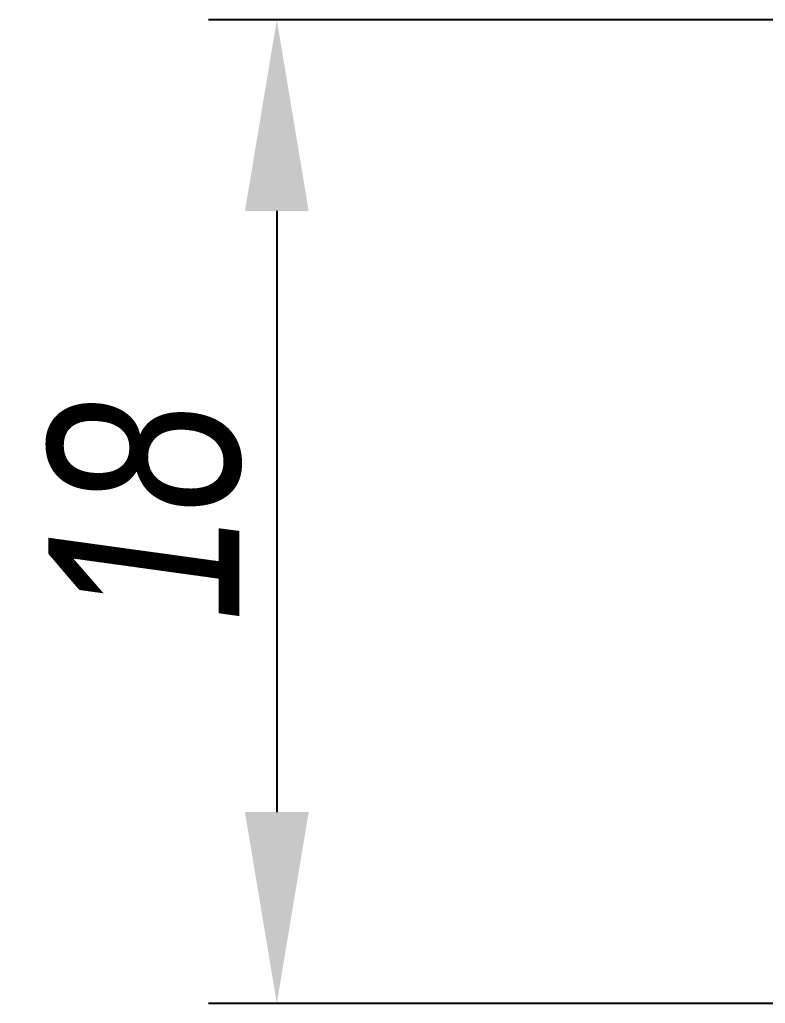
# Model space of a CAD drawing. Header units: millimetres. Extents: x 12064 to 35004, y -6103 to -2658.
# Drawn here: x 31944.41 to 31958.06, y -2840.34 to -2822.34 of the extents above; entities that cross this region are included whole.
import ezdxf

# ---------------------------------------------------------------- set-up
doc = ezdxf.new("R2010")
doc.units = ezdxf.units.MM
doc.layers.add('Layer_02', color=1, linetype='Continuous', lineweight=13)
doc.styles.add('Style_01', font='ARIALNI.TTF', dxfattribs={"width": 0.9, "height": 3.5})
doc.dimstyles.new('DimStyle_01', dxfattribs={"dimtxt": 3.5, "dimasz": 3.5, "dimexe": 1.25, "dimexo": 0, "dimtad": 1, "dimdec": 1, "dimtxsty": 'Style_01', "dimcen": 2.5, "dimazin": 3, "dimtfac": 1, "dimtdec": 1, "dimtmove": 0, "dimatfit": 3})

# ---------------------------------------------------------------- blocks, each defined once
blk = doc.blocks.new('*D3049')
at = {"layer": 'Defpoints', "color": 0, "ltscale": 0.5}
for p in [(32005.117, -2822.338), (31949.117, -2840.338), (31958.617, -2840.338)]:
    blk.add_point(p, dxfattribs=at)
at = {"layer": 'Layer_02', "color": 0, "lineweight": -2, "ltscale": 0.5}
for p, q in [((32005.117, -2822.338), (31947.867, -2822.338)), ((31949.117, -2825.838), (31949.117, -2836.838)), ((31958.617, -2840.338), (31947.867, -2840.338))]:
    blk.add_line(p, q, dxfattribs=at)
at = {"layer": 'Layer_02', "color": 0, "ltscale": 0.5}
for points in [[(31948.533, -2825.838), (31949.7, -2825.838), (31949.117, -2822.338)], [(31948.533, -2836.838), (31949.7, -2836.838), (31949.117, -2840.338)]]:
    blk.add_solid(points, dxfattribs=at)
at = {"layer": 'Layer_02', "color": 0, "ltscale": 0.5, "insert": (31946.705, -2831.338), "char_height": 3.5, "attachment_point": 5, "rotation": 90, "style": 'Style_01'}
blk.add_mtext('18', dxfattribs=at)

msp = doc.modelspace()

# ---------------------------------------------------------------- dimensions: what is measured, and where the dimension line sits
at = {"layer": 'Layer_02', "ltscale": 0.5}
dim = msp.add_linear_dim(base=(31949.117, -2840.338), p1=(32005.117, -2822.338), p2=(31958.617, -2840.338), angle=90, dimstyle='DimStyle_01', dxfattribs=at)
dim.commit()
dim.dimension.update_dxf_attribs({"geometry": '*D3049', "text_midpoint": (31946.705, -2831.338)})

doc.saveas('drawing.dxf')
